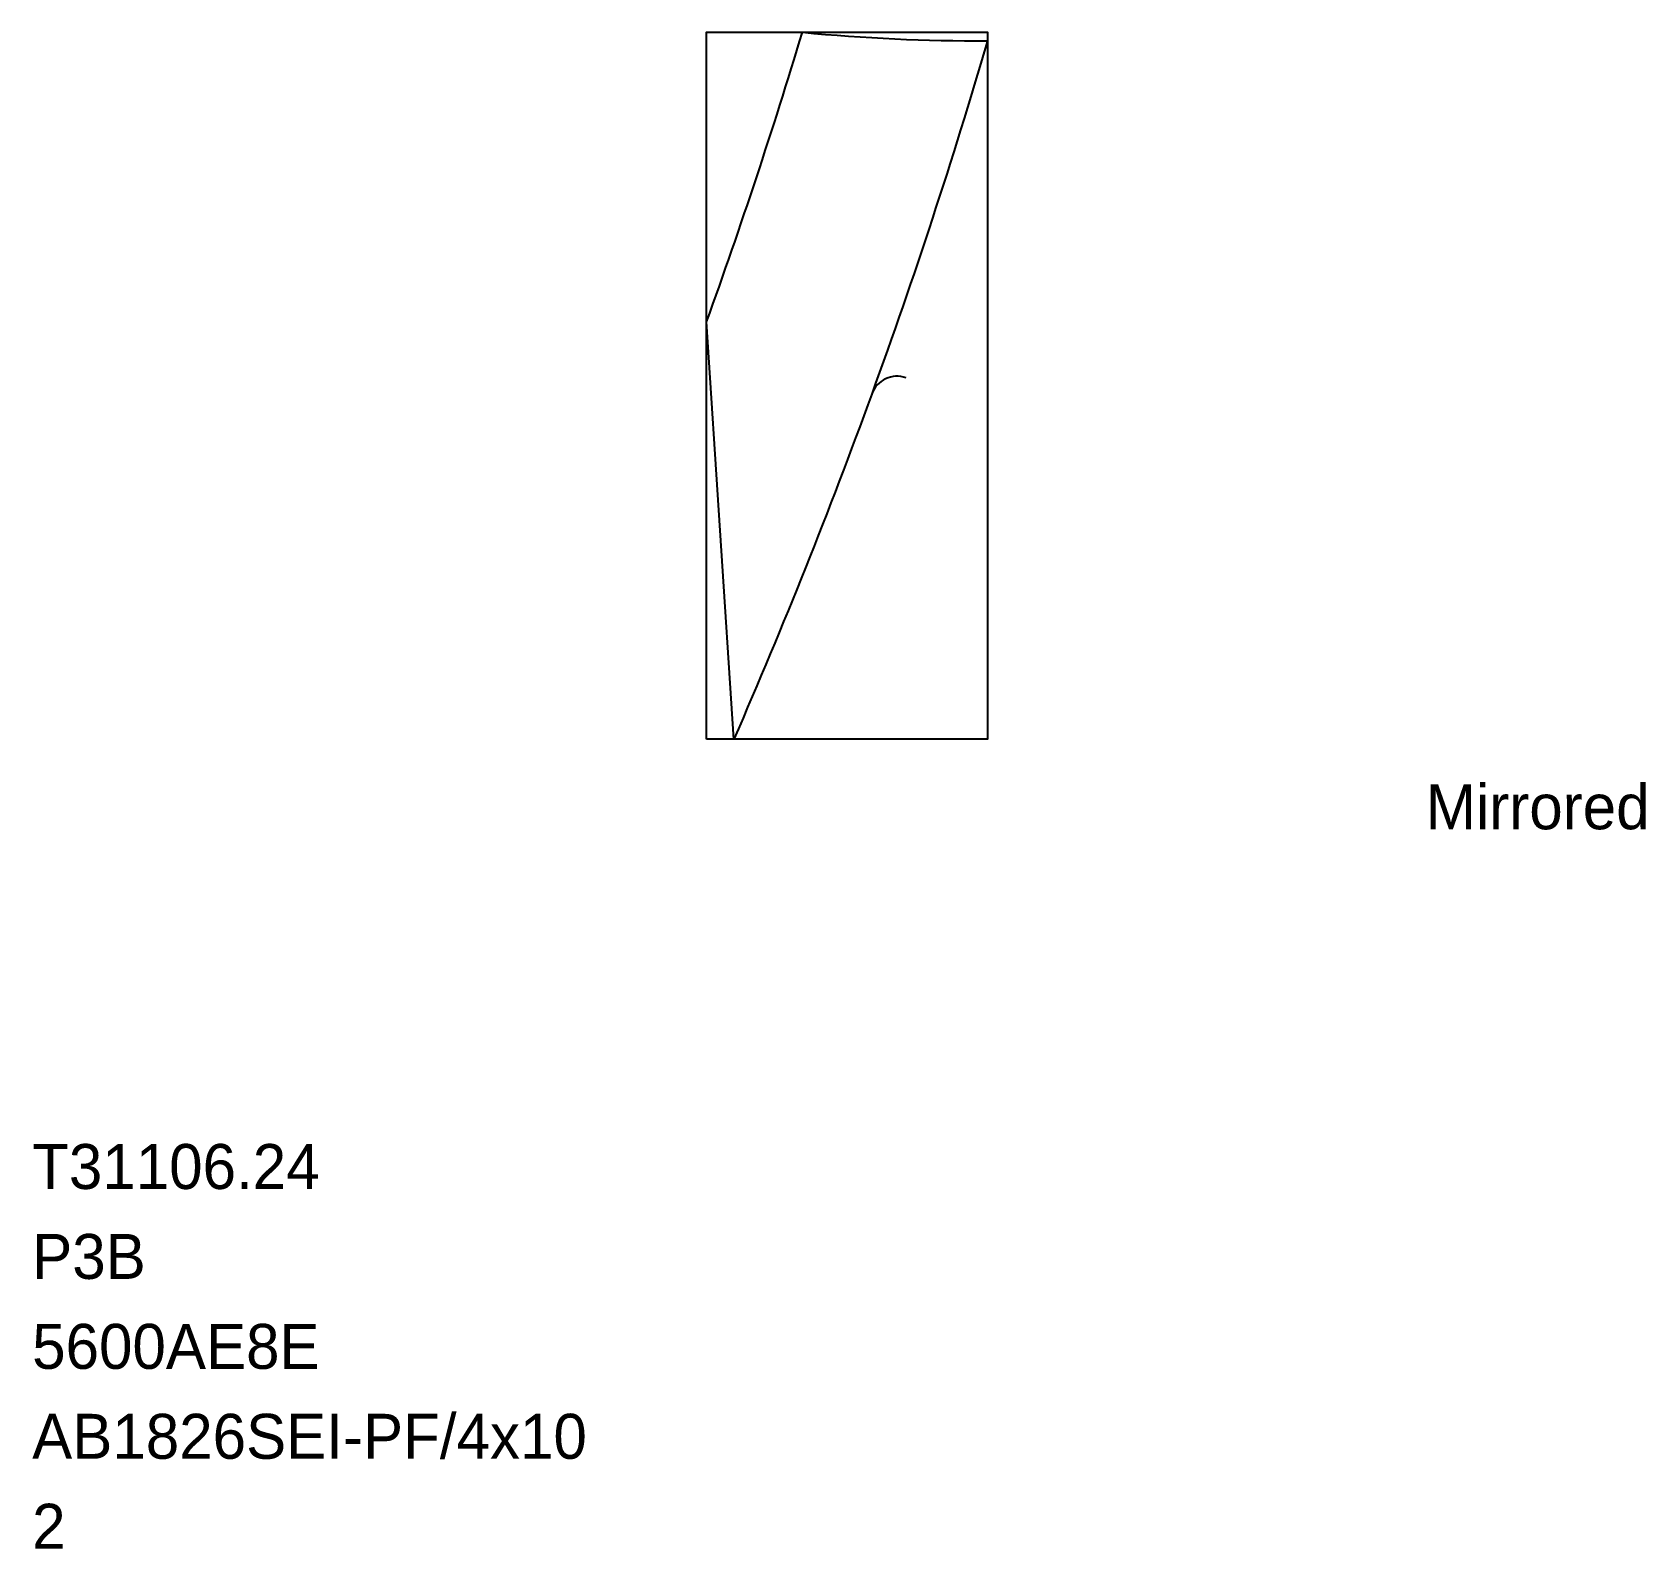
# Model space of a CAD drawing. Header units: metres. Extents: x -7.5 to 10.4, y -9 to 7.9.
import ezdxf

# ---------------------------------------------------------------- set-up
doc = ezdxf.new("R2010")
doc.units = ezdxf.units.M

msp = doc.modelspace()

# ---------------------------------------------------------------- linework, layer by layer
at = {"layer": 'BORDER_Z0P04', "color": 7}
msp.add_lwpolyline([(0, 0), (0, 7.8619), (3.1253, 7.8619), (3.1253, 0)], close=True, dxfattribs=at)
at = {"layer": 'ROUTE_Z0P25LT130RAMP', "color": 3}
msp.add_lwpolyline([(2.221361, 4.018732, 0.414213562), (1.836952, 3.839203, -0.015782399), (0.303347, -0.000003), (0, 4.640406, 0.013361976), (1.066763, 7.8619, 0.025224141), (3.125317, 7.767507, -0.015782399), (1.836952, 3.839203)], format="xyb", dxfattribs=at)

# ---------------------------------------------------------------- texts
at = {"layer": 'DESCRIPTION', "color": 1}
msp.add_text('P3B', height=0.5, dxfattribs=at).set_placement((-7.5, -6))
at = {"layer": 'FILENAME', "color": 1}
msp.add_text('5600AE8E', height=0.5, dxfattribs=at).set_placement((-7.5, -7))
at = {"layer": 'ITEMNUMBER', "color": 1}
msp.add_text('T31106.24', height=0.5, dxfattribs=at).set_placement((-7.5, -5))
at = {"layer": 'MATERIALNAME', "color": 1}
msp.add_text('AB1826SEI-PF/4x10', height=0.5, dxfattribs=at).set_placement((-7.5, -8))
at = {"layer": 'Qty', "color": 1}
msp.add_text('2', height=0.5, dxfattribs=at).set_placement((-7.5, -9))
at = {"layer": 'RUNFIELD', "color": 1}
msp.add_text('Mirrored', height=0.5, dxfattribs=at).set_placement((8, -1))

doc.saveas('drawing.dxf')
